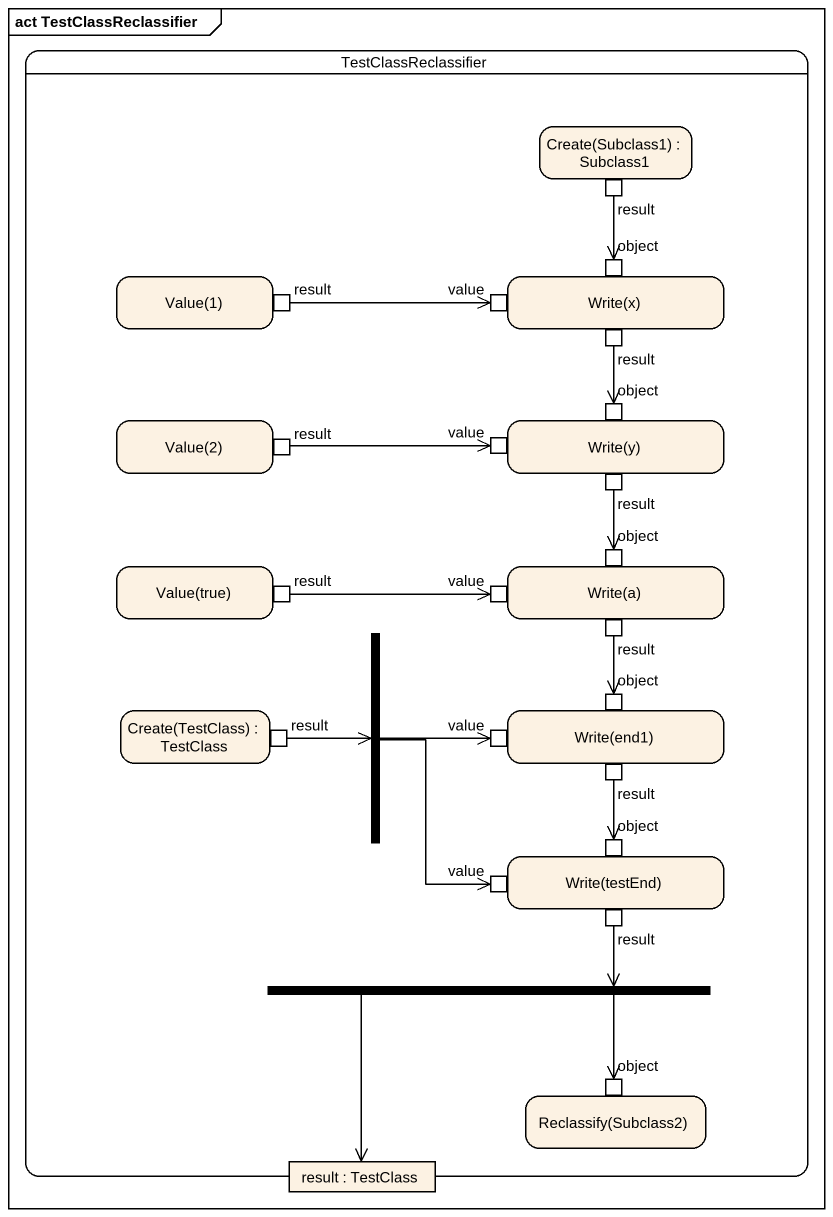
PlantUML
@startuml
mainframe act TestClassReclassifier
hide empty description
state TestClassReclassifier {
  state "Create(Subclass1) : Subclass1" as Create_Subclass1 {
    state result <<outputPin>>
  }
  state "Value(1)" as Value_1 {
    state "result" as result_2 <<outputPin>>
  }
  state "Write(x)" as Write_x {
    state "object" as object_ <<inputPin>>
    state value <<inputPin>>
    state "result" as result_3 <<outputPin>>
  }
  state "Value(2)" as Value_2 {
    state "result" as result_4 <<outputPin>>
  }
  state "Write(y)" as Write_y {
    state "value" as value_2 <<inputPin>>
    state "object" as object__2 <<inputPin>>
    state "result" as result_5 <<outputPin>>
  }
  state "Value(true)" as Value_true {
    state "result" as result_6 <<outputPin>>
  }
  state "Write(a)" as Write_a {
    state "object" as object__3 <<inputPin>>
    state "value" as value_3 <<inputPin>>
    state "result" as result_7 <<outputPin>>
  }
  state fork1 <<fork>>
  state "Create(TestClass) : TestClass" as Create_TestClass {
    state "result" as result_8 <<outputPin>>
  }
  state "Write(end1)" as Write_end1 {
    state "object" as object__4 <<inputPin>>
    state "value" as value_4 <<inputPin>>
    state "result" as result_9 <<outputPin>>
  }
  state "Write(testEnd)" as Write_testEnd {
    state "value" as value_5 <<inputPin>>
    state "object" as object__5 <<inputPin>>
    state "result" as result_10 <<outputPin>>
  }
  state fork2 <<fork>>
  state "Reclassify(Subclass2)" as Reclassify_Subclass2 {
    state "object" as object__6 <<inputPin>>
  }
  state "result : TestClass" as result_11 <<object>>
}
result --> object_
result_2 -right-> value
result_3 --> object__2
result_4 -right-> value_2
result_5 --> object__3
result_6 -right-> value_3
fork1 -right-> value_4
fork1 --> value_5
result_7 --> object__4
result_8 -right-> fork1
result_9 --> object__5
result_10 -left-> fork2
fork2 --> object__6
fork2 --> result_11
@enduml
